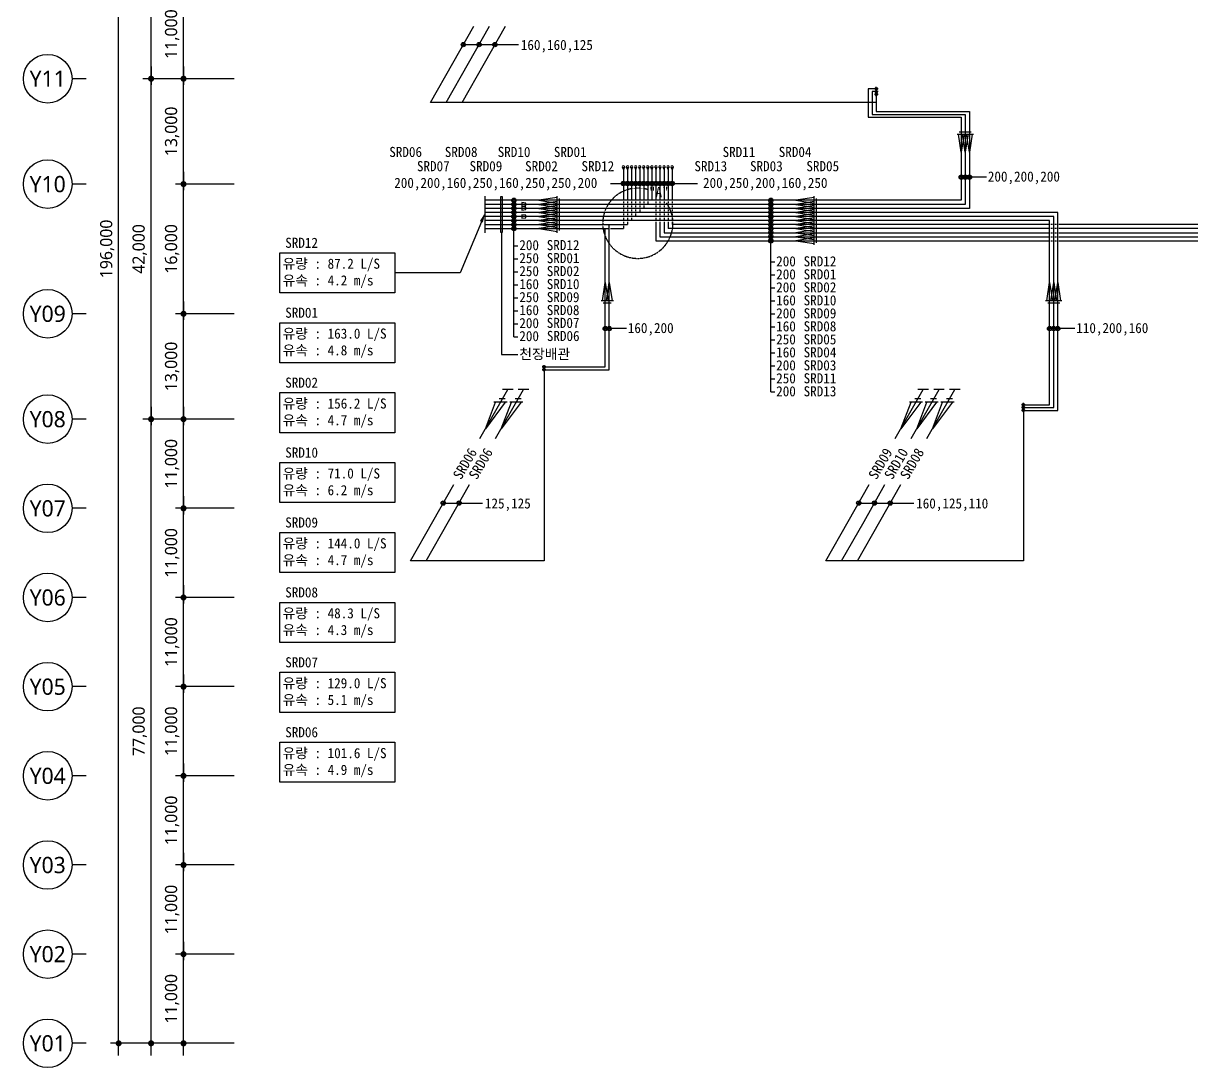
# Model space of a CAD drawing. Header units: millimetres. Extents: x 5104319 to 7084979, y 3076390 to 3633130.
# Drawn here: x 5157062 to 5301121, y 3392701 to 3521528 of the extents above; entities that cross this region are included whole.
import ezdxf
from ezdxf.enums import TextEntityAlignment as Align

# ---------------------------------------------------------------- set-up
doc = ezdxf.new("R2010")
doc.units = ezdxf.units.MM
doc.header["$PDMODE"] = 1
doc.linetypes.add('HID', pattern=[2.3, 1.5, -0.8])
doc.layers.get('Defpoints').update_dxf_attribs({"color": 140})
for name, color, linetype, lineweight in [('A-AXIS-BUBL', 7, 'Continuous', 25), ('A-DIMS', 7, 'Continuous', 25), ('A-XXXX-TXT2', 3, 'Continuous', 25)]:
    doc.layers.add(name, color=color, linetype=linetype, lineweight=lineweight)
for name, color, linetype in [('사이포닉0', 3, 'Continuous'), ('사이포닉1', 3, 'Continuous'), ('사이포닉2', 3, 'Continuous')]:
    doc.layers.add(name, color=color, linetype=linetype)
doc.styles.add('HY울릉도L', font='')
doc.styles.add('맑은고딕', font='malgun.ttf')
doc.styles.add('사이포닉', font='')
doc.styles.get('HY울릉도L').set_extended_font_data('Dotum')
doc.styles.get('사이포닉').set_extended_font_data('GulimChe')
doc.dimstyles.new('CDIM', dxfattribs={"dimtxt": 3, "dimasz": 1.5, "dimexe": 2, "dimexo": 1, "dimgap": 1, "dimtad": 1, "dimdec": 0, "dimrnd": 0.5, "dimzin": 0, "dimdsep": 32, "dimlunit": 6, "dimtxsty": 'HY울릉도L', "dimblk1": '_CIDOT', "dimblk2": '_CIDOT', "dimsah": 1, "dimcen": 5.5, "dimclrd": 2, "dimclre": 2, "dimclrt": 7, "dimadec": 0, "dimazin": 0, "dimtfac": 1, "dimtdec": 0, "dimtix": 1, "dimtmove": 2, "dimatfit": 1, "dimldrblk": '_CIDOT', "dimfxl": 1, "dimtolj": 1, "dimtzin": 0, "dimlwd": -1, "dimarcsym": 0})

# ---------------------------------------------------------------- blocks, each defined once
blk = doc.blocks.new('_CIDOT')
at = {"color": 0, "linetype": 'ByBlock'}
blk.add_line((2, 0), (-1, 0), dxfattribs=at)
at = {"color": 0, "linetype": 'ByBlock', "const_width": 0.5}
blk.add_lwpolyline([(-0.25, 0, 1), (0.25, 0, 1)], format="xyb", close=True, dxfattribs=at)
blk = doc.blocks.new('*D8')
at = {"layer": 'A-DIMS', "lineweight": -2, "transparency": 16777216}
for p, q in [((93193, 67121), (85943, 67121)), ((93193, 56121), (85943, 56121))]:
    blk.add_line(p, q, dxfattribs=at)
at = {"layer": 'A-DIMS', "transparency": 16777216}
blk.add_line((86943, 56871), (86943, 66371), dxfattribs=at)
at = {"layer": 'Defpoints', "color": 0, "transparency": 16777216}
for p in [(86943, 67121), (93693, 67121), (93693, 56121)]:
    blk.add_point(p, dxfattribs=at)
at = {"layer": 'A-DIMS', "transparency": 16777216, "xscale": 750, "yscale": 750, "zscale": 750}
for p, rotation in [((86943, 67121), 90), ((86943, 56121), 270)]:
    blk.add_blockref('_CIDOT', p, dxfattribs=dict(at, rotation=rotation))
at = {"layer": 'A-DIMS', "color": 3, "transparency": 16777216, "insert": (85538, 61621), "char_height": 1500, "attachment_point": 5, "rotation": 90, "style": '맑은고딕'}
blk.add_mtext('\\A1;11,000', dxfattribs=at)
blk = doc.blocks.new('*D9')
at = {"layer": 'A-DIMS', "lineweight": -2, "transparency": 16777216}
for p, q in [((93193, 78121), (85943, 78121)), ((93193, 67121), (85943, 67121))]:
    blk.add_line(p, q, dxfattribs=at)
at = {"layer": 'A-DIMS', "transparency": 16777216}
blk.add_line((86943, 67871), (86943, 77371), dxfattribs=at)
at = {"layer": 'Defpoints', "color": 0, "transparency": 16777216}
for p in [(86943, 78121), (93693, 78121), (93693, 67121)]:
    blk.add_point(p, dxfattribs=at)
at = {"layer": 'A-DIMS', "transparency": 16777216, "xscale": 750, "yscale": 750, "zscale": 750}
for p, rotation in [((86943, 78121), 90), ((86943, 67121), 270)]:
    blk.add_blockref('_CIDOT', p, dxfattribs=dict(at, rotation=rotation))
at = {"layer": 'A-DIMS', "color": 3, "transparency": 16777216, "insert": (85538, 72621), "char_height": 1500, "attachment_point": 5, "rotation": 90, "style": '맑은고딕'}
blk.add_mtext('\\A1;11,000', dxfattribs=at)
blk = doc.blocks.new('*D10')
at = {"layer": 'A-DIMS', "lineweight": -2, "transparency": 16777216}
for p, q in [((93193, 89121), (85943, 89121)), ((93193, 78121), (85943, 78121))]:
    blk.add_line(p, q, dxfattribs=at)
at = {"layer": 'A-DIMS', "transparency": 16777216}
blk.add_line((86943, 78871), (86943, 88371), dxfattribs=at)
at = {"layer": 'Defpoints', "color": 0, "transparency": 16777216}
for p in [(86943, 89121), (93693, 89121), (93693, 78121)]:
    blk.add_point(p, dxfattribs=at)
at = {"layer": 'A-DIMS', "transparency": 16777216, "xscale": 750, "yscale": 750, "zscale": 750}
for p, rotation in [((86943, 89121), 90), ((86943, 78121), 270)]:
    blk.add_blockref('_CIDOT', p, dxfattribs=dict(at, rotation=rotation))
at = {"layer": 'A-DIMS', "color": 3, "transparency": 16777216, "insert": (85538, 83621), "char_height": 1500, "attachment_point": 5, "rotation": 90, "style": '맑은고딕'}
blk.add_mtext('\\A1;11,000', dxfattribs=at)
blk = doc.blocks.new('*D11')
at = {"layer": 'A-DIMS', "lineweight": -2, "transparency": 16777216}
for p, q in [((93193, 100121), (85943, 100121)), ((93193, 89121), (85943, 89121))]:
    blk.add_line(p, q, dxfattribs=at)
at = {"layer": 'A-DIMS', "transparency": 16777216}
blk.add_line((86943, 89871), (86943, 99371), dxfattribs=at)
at = {"layer": 'Defpoints', "color": 0, "transparency": 16777216}
for p in [(86943, 100121), (93693, 100121), (93693, 89121)]:
    blk.add_point(p, dxfattribs=at)
at = {"layer": 'A-DIMS', "transparency": 16777216, "xscale": 750, "yscale": 750, "zscale": 750}
for p, rotation in [((86943, 100121), 90), ((86943, 89121), 270)]:
    blk.add_blockref('_CIDOT', p, dxfattribs=dict(at, rotation=rotation))
at = {"layer": 'A-DIMS', "color": 3, "transparency": 16777216, "insert": (85538, 94621), "char_height": 1500, "attachment_point": 5, "rotation": 90, "style": '맑은고딕'}
blk.add_mtext('\\A1;11,000', dxfattribs=at)
blk = doc.blocks.new('*D12')
at = {"layer": 'A-DIMS', "lineweight": -2, "transparency": 16777216}
for p, q in [((93193, 111121), (85943, 111121)), ((93193, 100121), (85943, 100121))]:
    blk.add_line(p, q, dxfattribs=at)
at = {"layer": 'A-DIMS', "transparency": 16777216}
blk.add_line((86943, 100871), (86943, 110371), dxfattribs=at)
at = {"layer": 'Defpoints', "color": 0, "transparency": 16777216}
for p in [(86943, 111121), (93693, 111121), (93693, 100121)]:
    blk.add_point(p, dxfattribs=at)
at = {"layer": 'A-DIMS', "transparency": 16777216, "xscale": 750, "yscale": 750, "zscale": 750}
for p, rotation in [((86943, 111121), 90), ((86943, 100121), 270)]:
    blk.add_blockref('_CIDOT', p, dxfattribs=dict(at, rotation=rotation))
at = {"layer": 'A-DIMS', "color": 3, "transparency": 16777216, "insert": (85538, 105621), "char_height": 1500, "attachment_point": 5, "rotation": 90, "style": '맑은고딕'}
blk.add_mtext('\\A1;11,000', dxfattribs=at)
blk = doc.blocks.new('*D13')
at = {"layer": 'A-DIMS', "lineweight": -2, "transparency": 16777216}
for p, q in [((93193, 122121), (85943, 122121)), ((93193, 111121), (85943, 111121))]:
    blk.add_line(p, q, dxfattribs=at)
at = {"layer": 'A-DIMS', "transparency": 16777216}
blk.add_line((86943, 111871), (86943, 121371), dxfattribs=at)
at = {"layer": 'Defpoints', "color": 0, "transparency": 16777216}
for p in [(86943, 122121), (93693, 122121), (93693, 111121)]:
    blk.add_point(p, dxfattribs=at)
at = {"layer": 'A-DIMS', "transparency": 16777216, "xscale": 750, "yscale": 750, "zscale": 750}
for p, rotation in [((86943, 122121), 90), ((86943, 111121), 270)]:
    blk.add_blockref('_CIDOT', p, dxfattribs=dict(at, rotation=rotation))
at = {"layer": 'A-DIMS', "color": 3, "transparency": 16777216, "insert": (85538, 116621), "char_height": 1500, "attachment_point": 5, "rotation": 90, "style": '맑은고딕'}
blk.add_mtext('\\A1;11,000', dxfattribs=at)
blk = doc.blocks.new('*D14')
at = {"layer": 'A-DIMS', "lineweight": -2, "transparency": 16777216}
for p, q in [((93193, 135121), (85943, 135121)), ((93193, 122121), (85943, 122121))]:
    blk.add_line(p, q, dxfattribs=at)
at = {"layer": 'A-DIMS', "transparency": 16777216}
blk.add_line((86943, 122871), (86943, 134371), dxfattribs=at)
at = {"layer": 'Defpoints', "color": 0, "transparency": 16777216}
for p in [(86943, 135121), (93693, 135121), (93693, 122121)]:
    blk.add_point(p, dxfattribs=at)
at = {"layer": 'A-DIMS', "transparency": 16777216, "xscale": 750, "yscale": 750, "zscale": 750}
for p, rotation in [((86943, 135121), 90), ((86943, 122121), 270)]:
    blk.add_blockref('_CIDOT', p, dxfattribs=dict(at, rotation=rotation))
at = {"layer": 'A-DIMS', "color": 3, "transparency": 16777216, "insert": (85538, 128621), "char_height": 1500, "attachment_point": 5, "rotation": 90, "style": '맑은고딕'}
blk.add_mtext('\\A1;13,000', dxfattribs=at)
blk = doc.blocks.new('*D15')
at = {"layer": 'A-DIMS', "lineweight": -2, "transparency": 16777216}
for p, q in [((93193, 151121), (85943, 151121)), ((93193, 135121), (85943, 135121))]:
    blk.add_line(p, q, dxfattribs=at)
at = {"layer": 'A-DIMS', "transparency": 16777216}
blk.add_line((86943, 135871), (86943, 150371), dxfattribs=at)
at = {"layer": 'Defpoints', "color": 0, "transparency": 16777216}
for p in [(86943, 151121), (93693, 151121), (93693, 135121)]:
    blk.add_point(p, dxfattribs=at)
at = {"layer": 'A-DIMS', "transparency": 16777216, "xscale": 750, "yscale": 750, "zscale": 750}
for p, rotation in [((86943, 151121), 90), ((86943, 135121), 270)]:
    blk.add_blockref('_CIDOT', p, dxfattribs=dict(at, rotation=rotation))
at = {"layer": 'A-DIMS', "color": 3, "transparency": 16777216, "insert": (85538, 143121), "char_height": 1500, "attachment_point": 5, "rotation": 90, "style": '맑은고딕'}
blk.add_mtext('\\A1;16,000', dxfattribs=at)
blk = doc.blocks.new('*D16')
at = {"layer": 'A-DIMS', "lineweight": -2, "transparency": 16777216}
for p, q in [((93193, 164121), (85943, 164121)), ((93193, 151121), (85943, 151121))]:
    blk.add_line(p, q, dxfattribs=at)
at = {"layer": 'A-DIMS', "transparency": 16777216}
blk.add_line((86943, 151871), (86943, 163371), dxfattribs=at)
at = {"layer": 'Defpoints', "color": 0, "transparency": 16777216}
for p in [(86943, 164121), (93693, 164121), (93693, 151121)]:
    blk.add_point(p, dxfattribs=at)
at = {"layer": 'A-DIMS', "transparency": 16777216, "xscale": 750, "yscale": 750, "zscale": 750}
for p, rotation in [((86943, 164121), 90), ((86943, 151121), 270)]:
    blk.add_blockref('_CIDOT', p, dxfattribs=dict(at, rotation=rotation))
at = {"layer": 'A-DIMS', "color": 3, "transparency": 16777216, "insert": (85538, 157621), "char_height": 1500, "attachment_point": 5, "rotation": 90, "style": '맑은고딕'}
blk.add_mtext('\\A1;13,000', dxfattribs=at)
blk = doc.blocks.new('*D17')
at = {"layer": 'A-DIMS', "lineweight": -2, "transparency": 16777216}
for p, q in [((93193, 175121), (85943, 175121)), ((93193, 164121), (85943, 164121))]:
    blk.add_line(p, q, dxfattribs=at)
at = {"layer": 'A-DIMS', "transparency": 16777216}
blk.add_line((86943, 164871), (86943, 174371), dxfattribs=at)
at = {"layer": 'Defpoints', "color": 0, "transparency": 16777216}
for p in [(86943, 175121), (93693, 175121), (93693, 164121)]:
    blk.add_point(p, dxfattribs=at)
at = {"layer": 'A-DIMS', "transparency": 16777216, "xscale": 750, "yscale": 750, "zscale": 750}
for p, rotation in [((86943, 175121), 90), ((86943, 164121), 270)]:
    blk.add_blockref('_CIDOT', p, dxfattribs=dict(at, rotation=rotation))
at = {"layer": 'A-DIMS', "color": 3, "transparency": 16777216, "insert": (85538, 169621), "char_height": 1500, "attachment_point": 5, "rotation": 90, "style": '맑은고딕'}
blk.add_mtext('\\A1;11,000', dxfattribs=at)
blk = doc.blocks.new('*D24')
at = {"layer": 'A-DIMS', "lineweight": -2, "transparency": 16777216}
for p, q in [((93193, 122121), (81943, 122121)), ((93193, 45121), (81943, 45121))]:
    blk.add_line(p, q, dxfattribs=at)
at = {"layer": 'A-DIMS', "transparency": 16777216}
blk.add_line((82943, 45871), (82943, 121371), dxfattribs=at)
at = {"layer": 'Defpoints', "color": 0, "transparency": 16777216}
for p in [(82943, 122121), (93693, 122121), (93693, 45121)]:
    blk.add_point(p, dxfattribs=at)
at = {"layer": 'A-DIMS', "transparency": 16777216, "xscale": 750, "yscale": 750, "zscale": 750}
for p, rotation in [((82943, 122121), 90), ((82943, 45121), 270)]:
    blk.add_blockref('_CIDOT', p, dxfattribs=dict(at, rotation=rotation))
at = {"layer": 'A-DIMS', "color": 3, "transparency": 16777216, "insert": (81542, 83621), "char_height": 1500, "attachment_point": 5, "rotation": 90, "style": '맑은고딕'}
blk.add_mtext('\\A1;77,000', dxfattribs=at)
blk = doc.blocks.new('*D25')
at = {"layer": 'A-DIMS', "lineweight": -2, "transparency": 16777216}
for p, q in [((93193, 241121), (77943, 241121)), ((93193, 45121), (77943, 45121))]:
    blk.add_line(p, q, dxfattribs=at)
at = {"layer": 'A-DIMS', "transparency": 16777216}
blk.add_line((78943, 45871), (78943, 240371), dxfattribs=at)
at = {"layer": 'Defpoints', "color": 0, "transparency": 16777216}
for p in [(78943, 241121), (93693, 241121), (93693, 45121)]:
    blk.add_point(p, dxfattribs=at)
at = {"layer": 'A-DIMS', "transparency": 16777216, "xscale": 750, "yscale": 750, "zscale": 750}
for p, rotation in [((78943, 241121), 90), ((78943, 45121), 270)]:
    blk.add_blockref('_CIDOT', p, dxfattribs=dict(at, rotation=rotation))
at = {"layer": 'A-DIMS', "color": 3, "transparency": 16777216, "insert": (77538, 143121), "char_height": 1500, "attachment_point": 5, "rotation": 90, "style": '맑은고딕'}
blk.add_mtext('\\A1;196,000', dxfattribs=at)
blk = doc.blocks.new('*D26')
at = {"layer": 'A-DIMS', "lineweight": -2, "transparency": 16777216}
for p, q in [((93193, 56121), (85943, 56121)), ((93193, 45121), (85943, 45121))]:
    blk.add_line(p, q, dxfattribs=at)
at = {"layer": 'A-DIMS', "transparency": 16777216}
blk.add_line((86943, 45871), (86943, 55371), dxfattribs=at)
at = {"layer": 'Defpoints', "color": 0, "transparency": 16777216}
for p in [(86943, 56121), (93693, 56121), (93693, 45121)]:
    blk.add_point(p, dxfattribs=at)
at = {"layer": 'A-DIMS', "transparency": 16777216, "xscale": 750, "yscale": 750, "zscale": 750}
for p, rotation in [((86943, 56121), 90), ((86943, 45121), 270)]:
    blk.add_blockref('_CIDOT', p, dxfattribs=dict(at, rotation=rotation))
at = {"layer": 'A-DIMS', "color": 3, "transparency": 16777216, "insert": (85538, 50621), "char_height": 1500, "attachment_point": 5, "rotation": 90, "style": '맑은고딕'}
blk.add_mtext('\\A1;11,000', dxfattribs=at)
blk = doc.blocks.new('*D27')
at = {"layer": 'A-DIMS', "lineweight": -2, "transparency": 16777216}
for p, q in [((93193, 164121), (81943, 164121)), ((93193, 122121), (81943, 122121))]:
    blk.add_line(p, q, dxfattribs=at)
at = {"layer": 'A-DIMS', "transparency": 16777216}
blk.add_line((82943, 122871), (82943, 163371), dxfattribs=at)
at = {"layer": 'Defpoints', "color": 0, "transparency": 16777216}
for p in [(82943, 164121), (93693, 164121), (93693, 122121)]:
    blk.add_point(p, dxfattribs=at)
at = {"layer": 'A-DIMS', "transparency": 16777216, "xscale": 750, "yscale": 750, "zscale": 750}
for p, rotation in [((82943, 164121), 90), ((82943, 122121), 270)]:
    blk.add_blockref('_CIDOT', p, dxfattribs=dict(at, rotation=rotation))
at = {"layer": 'A-DIMS', "color": 3, "transparency": 16777216, "insert": (81542, 143121), "char_height": 1500, "attachment_point": 5, "rotation": 90, "style": '맑은고딕'}
blk.add_mtext('\\A1;42,000', dxfattribs=at)
blk = doc.blocks.new('*D28')
at = {"layer": 'A-DIMS', "lineweight": -2, "transparency": 16777216}
for p, q in [((93193, 241121), (81943, 241121)), ((93193, 164121), (81943, 164121))]:
    blk.add_line(p, q, dxfattribs=at)
at = {"layer": 'A-DIMS', "transparency": 16777216}
blk.add_line((82943, 164871), (82943, 240371), dxfattribs=at)
at = {"layer": 'Defpoints', "color": 0, "transparency": 16777216}
for p in [(82943, 241121), (93693, 241121), (93693, 164121)]:
    blk.add_point(p, dxfattribs=at)
at = {"layer": 'A-DIMS', "transparency": 16777216, "xscale": 750, "yscale": 750, "zscale": 750}
for p, rotation in [((82943, 241121), 90), ((82943, 164121), 270)]:
    blk.add_blockref('_CIDOT', p, dxfattribs=dict(at, rotation=rotation))
at = {"layer": 'A-DIMS', "color": 3, "transparency": 16777216, "insert": (81542, 202621), "char_height": 1500, "attachment_point": 5, "rotation": 90, "style": '맑은고딕'}
blk.add_mtext('\\A1;77,000', dxfattribs=at)
blk = doc.blocks.new('RISER2')
at = {"color": 1}
for p, q in [((491, 654), (0, 0)), ((0, 0), (251, 654))]:
    blk.add_line(p, q, dxfattribs=at)
at = {"color": 2}
for p, q in [((534, 654), (209, 654)), ((491, 735), (343, 735))]:
    blk.add_line(p, q, dxfattribs=at)
blk = doc.blocks.new('VALD01')
at = {"color": 2}
for p, q in [((-1.96, 0.7), (2.54, 0)), ((2.54, 0), (-1.96, -0.7))]:
    blk.add_line(p, q, dxfattribs=at)
for points in [[(-2.54, -0.48), (-2.54, 0.48)], [(-1.96, -1), (-1.96, 1)]]:
    blk.add_lwpolyline(points, dxfattribs=at)
blk = doc.blocks.new('DIM(210222)')
for p, q in [((74943, 164120.6), (73193, 164120.6)), ((74943, 151120.6), (73193, 151120.6)), ((74943, 135120.6), (73193, 135120.6)), ((74943, 122120.6), (73193, 122120.6)), ((74943, 111120.6), (73193, 111120.6)), ((74943, 100120.6), (73193, 100120.6)), ((74943, 89120.6), (73193, 89120.6)), ((74943, 78120.6), (73193, 78120.6)), ((74943, 67120.6), (73193, 67120.6)), ((74943, 56120.6), (73193, 56120.6)), ((74943, 45120.6), (73193, 45120.6))]:
    blk.add_line(p, q)
at = {"layer": 'A-AXIS-BUBL', "ltscale": 0.2}
for centre in [(70193, 164120.6), (70193, 151120.6), (70193, 135120.6), (70193, 122120.6), (70193, 111120.6), (70193, 100120.6), (70193, 89120.6), (70193, 78120.6), (70193, 67120.6), (70193, 56120.6), (70193, 45120.6)]:
    blk.add_circle(centre, 3000, dxfattribs=at)
at = {"layer": 'A-XXXX-TXT2', "ltscale": 0.2, "style": '맑은고딕'}
for s, p in [('Y11', (70193, 164120.6)), ('Y10', (70193, 151120.6)), ('Y09', (70193, 135120.6)), ('Y08', (70193, 122120.6)), ('Y07', (70193, 111120.6)), ('Y06', (70193, 100120.6)), ('Y05', (70193, 89120.6)), ('Y04', (70193, 78120.6)), ('Y03', (70193, 67120.6)), ('Y02', (70193, 56120.6)), ('Y01', (70193, 45120.6))]:
    blk.add_text(s, height=2000, dxfattribs=at).set_placement(p, align=Align.MIDDLE)
at = {"layer": 'A-DIMS'}
for p1, p2, distance, picture, middle in [((93693, 45120.6), (93693, 241120.6), 14750, '*D25', (77538.1, 143120.6)), ((93693, 164120.6), (93693, 241120.6), 10750, '*D28', (81542.2, 202620.6)), ((93693, 164120.6), (93693, 175120.6), 6750, '*D17', (85538.1, 169620.6)), ((93693, 122120.6), (93693, 164120.6), 10750, '*D27', (81542.2, 143120.6)), ((93693, 151120.6), (93693, 164120.6), 6750, '*D16', (85538.1, 157620.6)), ((93693, 135120.6), (93693, 151120.6), 6750, '*D15', (85538.1, 143120.6)), ((93693, 122120.6), (93693, 135120.6), 6750, '*D14', (85538.1, 128620.6)), ((93693, 45120.6), (93693, 122120.6), 10750, '*D24', (81542.2, 83620.6)), ((93693, 111120.6), (93693, 122120.6), 6750, '*D13', (85538.1, 116620.6)), ((93693, 100120.6), (93693, 111120.6), 6750, '*D12', (85538.1, 105620.6)), ((93693, 89120.6), (93693, 100120.6), 6750, '*D11', (85538.1, 94620.6)), ((93693, 78120.6), (93693, 89120.6), 6750, '*D10', (85538.1, 83620.6)), ((93693, 67120.6), (93693, 78120.6), 6750, '*D9', (85538.1, 72620.6)), ((93693, 56120.6), (93693, 67120.6), 6750, '*D8', (85538.1, 61620.6)), ((93693, 45120.6), (93693, 56120.6), 6750, '*D26', (85538.1, 50620.6))]:
    dim = blk.add_aligned_dim(p1=p1, p2=p2, distance=distance, dimstyle='CDIM', override={"dimscale": 500, "dimtxsty": '맑은고딕', "dimclrd": 256, "dimclre": 256, "dimclrt": 3}, dxfattribs=at)
    dim.commit()
    dim.dimension.update_dxf_attribs({"geometry": picture, "text_midpoint": middle})

msp = doc.modelspace()

# ---------------------------------------------------------------- linework, layer by layer
at = {"layer": '사이포닉0', "color": 1}
for p, q in [((5262233.1, 3513241.9), (5262233.1, 3513691.9)), ((5262458.1, 3513466.9), (5262008.1, 3513466.9)), ((5262458.1, 3513116.9), (5262008.1, 3513116.9)), ((5262458.1, 3512766.9), (5262008.1, 3512766.9)), ((5262233.1, 3512891.9), (5262233.1, 3513341.9)), ((5262233.1, 3512541.9), (5262233.1, 3512991.9)), ((5275819.5, 3502553.4), (5272711.8, 3502553.4)), ((5229454.1, 3501771.2), (5234561.8, 3501771.2)), ((5235061.8, 3501771.2), (5240169.5, 3501771.2)), ((5217558.6, 3482869.6), (5217558.6, 3499200.8)), ((5249233.6, 3476059.5), (5249233.6, 3499700.8)), ((5216024, 3495766.6), (5216024, 3480657.4)), ((5217558.6, 3494093.1), (5218043.1, 3494093.1)), ((5217558.6, 3492489.8), (5218043.1, 3492489.8)), ((5249233.6, 3492093.1), (5249718.1, 3492093.1)), ((5217558.6, 3490886.4), (5218043.1, 3490886.4)), ((5217558.6, 3489283), (5218043.1, 3489283)), ((5249233.6, 3490489.8), (5249718.1, 3490489.8)), ((5217558.6, 3487679.7), (5218043.1, 3487679.7)), ((5249233.6, 3488886.4), (5249718.1, 3488886.4)), ((5249233.6, 3487283), (5249718.1, 3487283)), ((5217558.6, 3486076.3), (5218043.1, 3486076.3)), ((5249233.6, 3485679.7), (5249718.1, 3485679.7)), ((5217558.6, 3484473), (5218043.1, 3484473)), ((5231419.5, 3483865.8), (5228811.8, 3483865.8)), ((5249233.6, 3484076.3), (5249718.1, 3484076.3)), ((5286719.5, 3483865.8), (5283611.8, 3483865.8)), ((5217558.6, 3482869.6), (5218043.1, 3482869.6)), ((5249233.6, 3482473), (5249718.1, 3482473)), ((5216024, 3480657.4), (5218043.1, 3480657.4)), ((5249233.6, 3480869.6), (5249718.1, 3480869.6)), ((5221486.8, 3479155.7), (5221036.8, 3479155.7)), ((5221261.8, 3478930.7), (5221261.8, 3479380.7)), ((5221261.8, 3478580.7), (5221261.8, 3479030.7)), ((5249233.6, 3479266.2), (5249718.1, 3479266.2)), ((5221486.8, 3478805.7), (5221036.8, 3478805.7)), ((5249233.6, 3477662.9), (5249718.1, 3477662.9)), ((5249233.6, 3476059.5), (5249718.1, 3476059.5)), ((5280370, 3474262.2), (5280370, 3474712.2)), ((5280595, 3474487.2), (5280145, 3474487.2)), ((5280595, 3474137.2), (5280145, 3474137.2)), ((5280595, 3473787.2), (5280145, 3473787.2)), ((5280370, 3473912.2), (5280370, 3474362.2)), ((5280370, 3473562.2), (5280370, 3474012.2))]:
    msp.add_line(p, q, dxfattribs=at)
at = {"layer": '사이포닉0'}
for p, q in [((5261233.1, 3513466.9), (5261233.1, 3509950.8)), ((5262233.1, 3513466.9), (5261233.1, 3513466.9)), ((5261733.1, 3513116.9), (5261733.1, 3510300.8)), ((5262233.1, 3513116.9), (5261733.1, 3513116.9)), ((5262233.1, 3512766.9), (5262233.1, 3510650.8)), ((5261233.1, 3509950.8), (5272711.8, 3509950.8)), ((5261733.1, 3510300.8), (5273211.8, 3510300.8)), ((5262233.1, 3510650.8), (5273711.8, 3510650.8)), ((5272711.8, 3509950.8), (5272711.8, 3499700.8)), ((5273211.8, 3510300.8), (5273211.8, 3499200.8)), ((5273711.8, 3510650.8), (5273711.8, 3498700.8)), ((5231061.8, 3503800.8), (5231061.8, 3499850.8)), ((5231561.8, 3503800.8), (5231561.8, 3499850.8)), ((5232061.8, 3503800.8), (5232061.8, 3499850.8)), ((5232561.8, 3503800.8), (5232561.8, 3499850.8)), ((5233061.8, 3503800.8), (5233061.8, 3499850.8)), ((5233561.8, 3503800.8), (5233561.8, 3499850.8)), ((5234061.8, 3503800.8), (5234061.8, 3499700.8)), ((5234561.8, 3503800.8), (5234561.8, 3499700.8)), ((5235061.8, 3503800.8), (5235061.8, 3499850.8)), ((5235561.8, 3503800.8), (5235561.8, 3499850.8)), ((5236061.8, 3503800.8), (5236061.8, 3499850.8)), ((5236561.8, 3503800.8), (5236561.8, 3499850.8)), ((5237061.8, 3503800.8), (5237061.8, 3499850.8)), ((5272711.8, 3499700.8), (5214017.8, 3499700.8)), ((5273211.8, 3499200.8), (5214017.8, 3499200.8)), ((5231061.8, 3499550.8), (5231061.8, 3499350.8)), ((5231561.8, 3499550.8), (5231561.8, 3499350.8)), ((5232061.8, 3499550.8), (5232061.8, 3499350.8)), ((5232561.8, 3499550.8), (5232561.8, 3499350.8)), ((5233061.8, 3499550.8), (5233061.8, 3499350.8)), ((5233561.8, 3499550.8), (5233561.8, 3499350.8)), ((5234061.8, 3499550.8), (5234061.8, 3499200.8)), ((5235061.8, 3499550.8), (5235061.8, 3499350.8)), ((5235561.8, 3499550.8), (5235561.8, 3499350.8)), ((5236061.8, 3499550.8), (5236061.8, 3499350.8)), ((5236561.8, 3499550.8), (5236561.8, 3499350.8)), ((5237061.8, 3499550.8), (5237061.8, 3499350.8)), ((5273711.8, 3498700.8), (5214017.8, 3498700.8)), ((5284611.8, 3498200.8), (5214017.8, 3498200.8)), ((5231061.8, 3499050.8), (5231061.8, 3498850.8)), ((5231061.8, 3498550.8), (5231061.8, 3498350.8)), ((5231061.8, 3498050.8), (5231061.8, 3497850.8)), ((5231561.8, 3499050.8), (5231561.8, 3498850.8)), ((5231561.8, 3498550.8), (5231561.8, 3498350.8)), ((5231561.8, 3498050.8), (5231561.8, 3497850.8)), ((5232061.8, 3499050.8), (5232061.8, 3498850.8)), ((5232061.8, 3498550.8), (5232061.8, 3498350.8)), ((5232061.8, 3498050.8), (5232061.8, 3497850.8)), ((5232561.8, 3499050.8), (5232561.8, 3498850.8)), ((5232561.8, 3498550.8), (5232561.8, 3498350.8)), ((5232561.8, 3498050.8), (5232561.8, 3497700.8)), ((5233061.8, 3499050.8), (5233061.8, 3498850.8)), ((5233061.8, 3498550.8), (5233061.8, 3498200.8)), ((5233561.8, 3499050.8), (5233561.8, 3498700.8)), ((5235061.8, 3499050.8), (5235061.8, 3498850.8)), ((5235061.8, 3498550.8), (5235061.8, 3498350.8)), ((5235061.8, 3498050.8), (5235061.8, 3497850.8)), ((5235561.8, 3499050.8), (5235561.8, 3498850.8)), ((5235561.8, 3498550.8), (5235561.8, 3498350.8)), ((5235561.8, 3498050.8), (5235561.8, 3497850.8)), ((5236061.8, 3499050.8), (5236061.8, 3498850.8)), ((5236061.8, 3498550.8), (5236061.8, 3498350.8)), ((5236061.8, 3498050.8), (5236061.8, 3497850.8)), ((5236561.8, 3499050.8), (5236561.8, 3498850.8)), ((5236561.8, 3498550.8), (5236561.8, 3498350.8)), ((5236561.8, 3498050.8), (5236561.8, 3497850.8)), ((5237061.8, 3499050.8), (5237061.8, 3498850.8)), ((5237061.8, 3498550.8), (5237061.8, 3498350.8)), ((5237061.8, 3498050.8), (5237061.8, 3497850.8)), ((5284611.8, 3473787.2), (5284611.8, 3498200.8)), ((5284111.8, 3497700.8), (5214017.8, 3497700.8)), ((5283611.8, 3497200.8), (5214017.8, 3497200.8)), ((5214017.8, 3496700.8), (5231561.8, 3496700.8)), ((5231061.8, 3497550.8), (5231061.8, 3497350.8)), ((5231061.8, 3497050.8), (5231061.8, 3496850.8)), ((5231061.8, 3496550.8), (5231061.8, 3496200.8)), ((5231561.8, 3497550.8), (5231561.8, 3497350.8)), ((5231561.8, 3497050.8), (5231561.8, 3496700.8)), ((5232061.8, 3497550.8), (5232061.8, 3497200.8)), ((5235061.8, 3497550.8), (5235061.8, 3497350.8)), ((5235061.8, 3497050.8), (5235061.8, 3494700.8)), ((5235561.8, 3497550.8), (5235561.8, 3497350.8)), ((5235561.8, 3497050.8), (5235561.8, 3495200.8)), ((5236061.8, 3497550.8), (5236061.8, 3497350.8)), ((5236061.8, 3497050.8), (5236061.8, 3495700.8)), ((5236561.8, 3497550.8), (5236561.8, 3497350.8)), ((5236561.8, 3497050.8), (5236561.8, 3496200.8)), ((5237061.8, 3497550.8), (5237061.8, 3497350.8)), ((5237061.8, 3497050.8), (5237061.8, 3496700.8)), ((5283461.8, 3496700.8), (5237061.8, 3496700.8)), ((5283611.8, 3474487.2), (5283611.8, 3497200.8)), ((5283961.8, 3496700.8), (5283761.8, 3496700.8)), ((5284111.8, 3474137.2), (5284111.8, 3497700.8)), ((5284461.8, 3496700.8), (5284261.8, 3496700.8)), ((5395111.8, 3496700.8), (5284761.8, 3496700.8)), ((5214017.8, 3496200.8), (5229161.8, 3496200.8)), ((5229461.8, 3496200.8), (5231061.8, 3496200.8)), ((5235561.8, 3495200.8), (5283461.8, 3495200.8)), ((5236061.8, 3495700.8), (5283461.8, 3495700.8)), ((5283461.8, 3496200.8), (5236561.8, 3496200.8)), ((5283961.8, 3496200.8), (5283761.8, 3496200.8)), ((5283761.8, 3495700.8), (5283961.8, 3495700.8)), ((5283761.8, 3495200.8), (5283961.8, 3495200.8)), ((5284461.8, 3496200.8), (5284261.8, 3496200.8)), ((5284261.8, 3495700.8), (5284461.8, 3495700.8)), ((5284261.8, 3495200.8), (5284461.8, 3495200.8)), ((5395111.8, 3496200.8), (5284761.8, 3496200.8)), ((5284761.8, 3495700.8), (5395111.8, 3495700.8)), ((5284761.8, 3495200.8), (5395111.8, 3495200.8)), ((5235061.8, 3494700.8), (5283461.8, 3494700.8)), ((5283761.8, 3494700.8), (5283961.8, 3494700.8)), ((5284261.8, 3494700.8), (5284461.8, 3494700.8)), ((5284761.8, 3494700.8), (5395111.8, 3494700.8)), ((5280370, 3474487.2), (5283611.8, 3474487.2)), ((5280370, 3474137.2), (5284111.8, 3474137.2)), ((5280370, 3473787.2), (5284611.8, 3473787.2))]:
    msp.add_line(p, q, dxfattribs=at)
at = {"layer": '사이포닉0', "color": 2}
for p, q in [((5230949.3, 3503612.8), (5231174.3, 3503612.8)), ((5231449.3, 3503612.8), (5231674.3, 3503612.8)), ((5231949.3, 3503612.8), (5232174.3, 3503612.8)), ((5232449.3, 3503612.8), (5232674.3, 3503612.8)), ((5232949.3, 3503612.8), (5233174.3, 3503612.8)), ((5233449.3, 3503612.8), (5233674.3, 3503612.8)), ((5233949.3, 3503612.8), (5234174.3, 3503612.8)), ((5234449.3, 3503612.8), (5234674.3, 3503612.8)), ((5234949.3, 3503612.8), (5235174.3, 3503612.8)), ((5235449.3, 3503612.8), (5235674.3, 3503612.8)), ((5235949.3, 3503612.8), (5236174.3, 3503612.8)), ((5236449.3, 3503612.8), (5236674.3, 3503612.8)), ((5236949.3, 3503612.8), (5237174.3, 3503612.8))]:
    msp.add_line(p, q, dxfattribs=at)
at = {"layer": '사이포닉0', "color": 1, "elevation": 0}
msp.add_lwpolyline([(5216154.9, 3495766.6), (5216154.9, 3500135), (5215893.2, 3500135), (5215893.2, 3495766.6)], close=True, dxfattribs=at)
at = {"layer": '사이포닉0', "color": 2}
for points in [[(5219017.8, 3499350.8), (5218517.8, 3499425.8), (5218517.8, 3498975.8), (5219017.8, 3499050.8)], [(5219017.8, 3498850.8), (5218517.8, 3498925.8), (5218517.8, 3498475.8), (5219017.8, 3498550.8)], [(5219017.8, 3497850.8), (5218517.8, 3497925.8), (5218517.8, 3497475.8), (5219017.8, 3497550.8)]]:
    msp.add_lwpolyline(points, close=True, dxfattribs=at)
at = {"layer": '사이포닉0'}
for points in [[(5221261.8, 3478805.7), (5229311.8, 3478805.7), (5229311.8, 3496700.8)], [(5221261.8, 3479155.7), (5228811.8, 3479155.7), (5228811.8, 3496200.8)]]:
    msp.add_lwpolyline(points, dxfattribs=at)
for centre in [(5262233.1, 3513466.9), (5262233.1, 3513116.9), (5262233.1, 3512766.9), (5221261.8, 3479155.7), (5221261.8, 3478805.7), (5280370, 3474487.2), (5280370, 3474137.2), (5280370, 3473787.2)]:
    msp.add_circle(centre, 150, dxfattribs=at)
at = {"layer": '사이포닉0', "color": 1}
for centre, radius in [((5272711.8, 3502553.4), 265.8), ((5272711.8, 3502553.4), 181.3), ((5273211.8, 3502553.4), 265.8), ((5273211.8, 3502553.4), 181.3), ((5273711.8, 3502553.4), 265.8), ((5273711.8, 3502553.4), 181.3), ((5231061.8, 3501771.2), 265.8), ((5231061.8, 3501771.2), 181.3), ((5231561.8, 3501771.2), 265.8), ((5231561.8, 3501771.2), 181.3), ((5232061.8, 3501771.2), 265.8), ((5232061.8, 3501771.2), 181.3), ((5232561.8, 3501771.2), 265.8), ((5232561.8, 3501771.2), 181.3), ((5233061.8, 3501771.2), 265.8), ((5233061.8, 3501771.2), 181.3), ((5233561.8, 3501771.2), 265.8), ((5233561.8, 3501771.2), 181.3), ((5234061.8, 3501771.2), 265.8), ((5234061.8, 3501771.2), 181.3), ((5234561.8, 3501771.2), 265.8), ((5234561.8, 3501771.2), 181.3), ((5235061.8, 3501771.2), 265.8), ((5235061.8, 3501771.2), 181.3), ((5235561.8, 3501771.2), 265.8), ((5235561.8, 3501771.2), 181.3), ((5236061.8, 3501771.2), 265.8), ((5236061.8, 3501771.2), 181.3), ((5236561.8, 3501771.2), 265.8), ((5236561.8, 3501771.2), 181.3), ((5237061.8, 3501771.2), 265.8), ((5237061.8, 3501771.2), 181.3), ((5217558.6, 3499700.8), 265.8), ((5217558.6, 3499200.8), 265.8), ((5217558.6, 3499700.8), 181.3), ((5217558.6, 3499200.8), 181.3), ((5249233.6, 3499700.8), 265.8), ((5249233.6, 3499200.8), 265.8), ((5249233.6, 3499700.8), 181.3), ((5249233.6, 3499200.8), 181.3), ((5217558.6, 3498700.8), 265.8), ((5217558.6, 3498200.8), 265.8), ((5217558.6, 3497700.8), 265.8), ((5217558.6, 3498700.8), 181.3), ((5217558.6, 3498200.8), 181.3), ((5217558.6, 3497700.8), 181.3), ((5249233.6, 3498700.8), 265.8), ((5249233.6, 3498200.8), 265.8), ((5249233.6, 3497700.8), 265.8), ((5249233.6, 3498700.8), 181.3), ((5249233.6, 3498200.8), 181.3), ((5249233.6, 3497700.8), 181.3), ((5217558.6, 3497200.8), 265.8), ((5217558.6, 3496700.8), 265.8), ((5217558.6, 3496200.8), 265.8), ((5217558.6, 3497200.8), 181.3), ((5217558.6, 3496700.8), 181.3), ((5217558.6, 3496200.8), 181.3), ((5249233.6, 3497200.8), 265.8), ((5249233.6, 3496700.8), 265.8), ((5249233.6, 3496200.8), 265.8), ((5249233.6, 3497200.8), 181.3), ((5249233.6, 3496700.8), 181.3), ((5249233.6, 3496200.8), 181.3), ((5249233.6, 3495700.8), 265.8), ((5249233.6, 3495200.8), 265.8), ((5249233.6, 3494700.8), 265.8), ((5249233.6, 3495700.8), 181.3), ((5249233.6, 3495200.8), 181.3), ((5249233.6, 3494700.8), 181.3), ((5228811.8, 3483865.8), 265.8), ((5228811.8, 3483865.8), 181.3), ((5229311.8, 3483865.8), 265.8), ((5229311.8, 3483865.8), 181.3), ((5283611.8, 3483865.8), 265.8), ((5283611.8, 3483865.8), 181.3), ((5284111.8, 3483865.8), 265.8), ((5284111.8, 3483865.8), 181.3), ((5284611.8, 3483865.8), 265.8), ((5284611.8, 3483865.8), 181.3)]:
    msp.add_circle(centre, radius, dxfattribs=at)
at = {"layer": '사이포닉0', "color": 2}
for centre in [(5231061.8, 3503800.8), (5231561.8, 3503800.8), (5232061.8, 3503800.8), (5232561.8, 3503800.8), (5233061.8, 3503800.8), (5233561.8, 3503800.8), (5234061.8, 3503800.8), (5234561.8, 3503800.8), (5235061.8, 3503800.8), (5235561.8, 3503800.8), (5236061.8, 3503800.8), (5236561.8, 3503800.8), (5237061.8, 3503800.8)]:
    msp.add_arc(centre, 150, 323.420562, 216.579438, dxfattribs=at)
at = {"layer": '사이포닉1', "color": 2}
for p, q in [((5210020, 3516637.1), (5212607, 3521195.2)), ((5211969.1, 3516637.1), (5214556.2, 3521195.2)), ((5213918.3, 3516637.1), (5216505.4, 3521195.2)), ((5213345.2, 3470299.7), (5216789.6, 3476368.5)), ((5215294.3, 3470299.7), (5218738.8, 3476368.5)), ((5264575.6, 3470299.7), (5268020.1, 3476368.5)), ((5266524.7, 3470299.7), (5269969.2, 3476368.5)), ((5268473.9, 3470299.7), (5271918.4, 3476368.5)), ((5207541.1, 3460073.5), (5210128.2, 3464631.7)), ((5209490.3, 3460073.5), (5212077.3, 3464631.7)), ((5258771.6, 3460073.5), (5261358.6, 3464631.7)), ((5260720.7, 3460073.5), (5263307.8, 3464631.7)), ((5262669.9, 3460073.5), (5265256.9, 3464631.7))]:
    msp.add_line(p, q, dxfattribs=at)
at = {"layer": '사이포닉1', "color": 1}
for p, q in [((5211313.5, 3518916.1), (5218102.6, 3518916.1)), ((5207262.7, 3511779), (5210020, 3516637.1)), ((5209211.8, 3511779), (5211969.1, 3516637.1)), ((5211161, 3511779), (5213918.3, 3516637.1)), ((5217439, 3476368.5), (5216140.3, 3476368.5)), ((5217439, 3476368.5), (5216140.3, 3476368.5)), ((5217439, 3476368.5), (5216140.3, 3476368.5)), ((5219388.1, 3476368.5), (5218089.5, 3476368.5)), ((5219388.1, 3476368.5), (5218089.5, 3476368.5)), ((5219388.1, 3476368.5), (5218089.5, 3476368.5)), ((5268669.4, 3476368.5), (5267370.8, 3476368.5)), ((5268669.4, 3476368.5), (5267370.8, 3476368.5)), ((5268669.4, 3476368.5), (5267370.8, 3476368.5)), ((5270618.6, 3476368.5), (5269319.9, 3476368.5)), ((5270618.6, 3476368.5), (5269319.9, 3476368.5)), ((5270618.6, 3476368.5), (5269319.9, 3476368.5)), ((5272567.7, 3476368.5), (5271269.1, 3476368.5)), ((5272567.7, 3476368.5), (5271269.1, 3476368.5)), ((5272567.7, 3476368.5), (5271269.1, 3476368.5)), ((5208834.7, 3462352.6), (5213674.6, 3462352.6)), ((5260065.1, 3462352.6), (5266854.1, 3462352.6)), ((5204783.8, 3455215.4), (5207541.1, 3460073.5)), ((5206733, 3455215.4), (5209490.3, 3460073.5)), ((5256014.3, 3455215.4), (5258771.6, 3460073.5)), ((5257963.4, 3455215.4), (5260720.7, 3460073.5)), ((5259912.6, 3455215.4), (5262669.9, 3460073.5))]:
    msp.add_line(p, q, dxfattribs=at)
for points in [[(5262233.1, 3513466.9), (5262233.1, 3511779), (5207262.7, 3511779)], [(5221261.8, 3478805.7), (5221261.8, 3455215.4), (5204783.8, 3455215.4)], [(5280370, 3474487.2), (5280370, 3455215.4), (5256014.3, 3455215.4)]]:
    msp.add_lwpolyline(points, dxfattribs=at)
for centre, radius in [((5211313.5, 3518916.1), 265.8), ((5211313.5, 3518916.1), 181.3), ((5213262.7, 3518916.1), 265.8), ((5213262.7, 3518916.1), 181.3), ((5215211.8, 3518916.1), 265.8), ((5215211.8, 3518916.1), 181.3), ((5208834.7, 3462352.6), 265.8), ((5208834.7, 3462352.6), 181.3), ((5210783.8, 3462352.6), 265.8), ((5210783.8, 3462352.6), 181.3), ((5260065.1, 3462352.6), 265.8), ((5260065.1, 3462352.6), 181.3), ((5262014.3, 3462352.6), 265.8), ((5262014.3, 3462352.6), 181.3), ((5263963.4, 3462352.6), 265.8), ((5263963.4, 3462352.6), 181.3)]:
    msp.add_circle(centre, radius, dxfattribs=at)
at = {"layer": '사이포닉2', "color": 1, "ltscale": 10}
msp.add_line((5214017.8, 3495700.8), (5214017.8, 3500200.8), dxfattribs=at)
at = {"layer": '사이포닉2', "color": 1, "linetype": 'Continuous', "elevation": 0}
msp.add_lwpolyline([(5213535.9, 3497047.5), (5210903.5, 3490748.6), (5202873.1, 3490748.6)], dxfattribs=at)
for points in [[(5188678.2, 3493221.4), (5202873.1, 3493221.4), (5202873.1, 3488275.8), (5188678.2, 3488275.8)], [(5188678.2, 3484596), (5202873.1, 3484596), (5202873.1, 3479650.4), (5188678.2, 3479650.4)], [(5188678.2, 3475970.7), (5202873.1, 3475970.7), (5202873.1, 3471025.1), (5188678.2, 3471025.1)], [(5188678.2, 3467345.3), (5202873.1, 3467345.3), (5202873.1, 3462399.7), (5188678.2, 3462399.7)], [(5188678.2, 3458719.9), (5202873.1, 3458719.9), (5202873.1, 3453774.3), (5188678.2, 3453774.3)], [(5188678.2, 3450094.6), (5202873.1, 3450094.6), (5202873.1, 3445149), (5188678.2, 3445149)], [(5188678.2, 3441469.2), (5202873.1, 3441469.2), (5202873.1, 3436523.6), (5188678.2, 3436523.6)], [(5188678.2, 3432843.8), (5202873.1, 3432843.8), (5202873.1, 3427898.2), (5188678.2, 3427898.2)]]:
    msp.add_lwpolyline(points, close=True, dxfattribs=at)
at = {"layer": '사이포닉2', "color": 1, "linetype": 'HID'}
msp.add_arc((5232833.2, 3496867), 4333, 74.698192, 35.237962, dxfattribs=at)
at = {"layer": '사이포닉2', "color": 1, "linetype": 'Continuous'}
msp.add_solid([(5213343.6, 3497127.8), (5214017.8, 3498200.8), (5213728.1, 3496967.1)], dxfattribs=at)

# ---------------------------------------------------------------- block references
msp.add_blockref('DIM(210222)', (5089868.8, 3350580.2))
at = {"layer": '사이포닉0', "xscale": 500, "yscale": 500, "zscale": 500}
for p, rotation in [((5272711.8, 3506895.7), 270), ((5273211.8, 3506895.7), 270), ((5273711.8, 3506895.7), 270), ((5228811.8, 3488290.7), 90), ((5229311.8, 3488290.7), 90), ((5283611.8, 3488290.7), 90), ((5284111.8, 3488290.7), 90), ((5284611.8, 3488290.7), 90)]:
    msp.add_blockref('VALD01', p, dxfattribs=dict(at, rotation=rotation))
at = {"layer": '사이포닉0', "xscale": -500, "yscale": 500, "zscale": 500}
for p in [(5221901, 3499700.8), (5221901, 3499200.8), (5221901, 3498700.8), (5253575.9, 3499700.8), (5253575.9, 3499200.8), (5253575.9, 3498700.8), (5221901, 3498200.8), (5221901, 3497700.8), (5253575.9, 3498200.8), (5253575.9, 3497700.8), (5221901, 3497200.8), (5221901, 3496700.8), (5221901, 3496200.8), (5253575.9, 3497200.8), (5253575.9, 3496700.8), (5253575.9, 3496200.8), (5253575.9, 3495700.8), (5253575.9, 3495200.8), (5253575.9, 3494700.8)]:
    msp.add_blockref('VALD01', p, dxfattribs=at)
at = {"layer": '사이포닉1', "color": 2, "xscale": 5, "yscale": 5, "zscale": 5}
for p in [(5214036.8, 3471518.4), (5215986, 3471518.4), (5265267.3, 3471518.4), (5267216.4, 3471518.4), (5269165.6, 3471518.4)]:
    msp.add_blockref('RISER2', p, dxfattribs=at)

# ---------------------------------------------------------------- texts
at = {"layer": '사이포닉0', "color": 2, "style": '사이포닉'}
for s, p in [('SRD06', (5202182.7, 3505039.6, 0)), ('SRD08', (5209027.3, 3505039.6, 0)), ('SRD10', (5215551, 3505039.6, 0)), ('SRD01', (5222475.8, 3505039.6, 0)), ('SRD11', (5243281.7, 3505039.6, 0)), ('SRD04', (5250206.5, 3505039.6, 0)), ('SRD07', (5205591.6, 3503286.2, 0)), ('SRD09', (5212078.7, 3503286.2, 0)), ('SRD02', (5218930.7, 3503286.2, 0)), ('SRD12', (5225884, 3503286.2, 0)), ('SRD13', (5239809.4, 3503286.2, 0)), ('SRD03', (5246661.4, 3503286.2, 0)), ('SRD05', (5253614.7, 3503286.2, 0)), ('200,200,160,250,160,250,250,200', (5202794.5, 3501226.4, 0)), ('200,250,200,160,250', (5240871.4, 3501226.4, 0)), ('200,200,200', (5275993.7, 3502008.5, 0)), ('200', (5218217.4, 3493548.2, 0)), ('SRD12', (5221598.3, 3493548.2, 0)), ('250', (5218217.4, 3491944.9, 0)), ('SRD01', (5221598.3, 3491944.9, 0)), ('200', (5249892.3, 3491548.2, 0)), ('SRD12', (5253273.2, 3491548.2, 0)), ('250', (5218217.4, 3490341.5, 0)), ('SRD02', (5221598.3, 3490341.5, 0)), ('200', (5249892.3, 3489944.9, 0)), ('SRD01', (5253273.2, 3489944.9, 0)), ('160', (5218217.4, 3488738.2, 0)), ('SRD10', (5221598.3, 3488738.2, 0)), ('200', (5249892.3, 3488341.5, 0)), ('SRD02', (5253273.2, 3488341.5, 0)), ('250', (5218217.4, 3487134.8, 0)), ('SRD09', (5221598.3, 3487134.8, 0)), ('160', (5249892.3, 3486738.2, 0)), ('SRD10', (5253273.2, 3486738.2, 0)), ('160', (5218217.4, 3485531.4, 0)), ('SRD08', (5221598.3, 3485531.4, 0)), ('200', (5249892.3, 3485134.8, 0)), ('SRD09', (5253273.2, 3485134.8, 0)), ('200', (5218217.4, 3483928.1, 0)), ('SRD07', (5221598.3, 3483952.9, 0)), ('SRD08', (5253273.2, 3483531.4, 0)), ('200', (5218217.4, 3482324.7, 0)), ('SRD06', (5221610.7, 3482339.7, 0)), ('160,200', (5231593.7, 3483320.9, 0)), ('160', (5249892.3, 3483531.4, 0)), ('110,200,160', (5286893.7, 3483320.9, 0)), ('250', (5249892.3, 3481928.1, 0)), ('SRD05', (5253273.2, 3481928.1, 0)), ('천장배관', (5218217.4, 3480112.5, 0)), ('160', (5249892.3, 3480324.7, 0)), ('SRD04', (5253273.2, 3480324.7, 0)), ('200', (5249892.3, 3478721.3, 0)), ('SRD03', (5253273.2, 3478721.3, 0)), ('250', (5249892.3, 3477118, 0)), ('SRD11', (5253273.2, 3477118, 0)), ('200', (5249892.3, 3475514.6, 0)), ('SRD13', (5253273.2, 3475514.6, 0))]:
    msp.add_text(s, height=1250, dxfattribs=at).set_placement(p)
at = {"layer": '사이포닉1', "color": 2, "style": '사이포닉'}
for s, p in [('160,160,125', (5218402.7, 3518245.1)), ('125,125', (5213974.7, 3461681.6)), ('160,125,110', (5267154.3, 3461681.6))]:
    msp.add_text(s, height=1250, dxfattribs=at).set_placement(p)
for s, p in [('SRD06', (5211037.2, 3465151.1)), ('SRD06', (5212986.3, 3465151.1)), ('SRD09', (5262267.6, 3465151.1)), ('SRD10', (5264216.7, 3465151.1)), ('SRD08', (5266165.9, 3465151.1))]:
    msp.add_text(s, height=1250, rotation=60.000001, dxfattribs=at).set_placement(p)
at = {"layer": '사이포닉2', "color": 2, "style": '사이포닉'}
for s, p in [('"A"', (5234207.2, 3500082.9)), ('SRD12', (5189354.8, 3493834.8)), ('유량 : 87.2 L/S', (5189017.8, 3491256.7)), ('유속 : 4.2 m/s', (5189017.8, 3489196.1)), ('SRD01', (5189354.8, 3485209.4)), ('유량 : 163.0 L/S', (5189017.8, 3482631.3)), ('유속 : 4.8 m/s', (5189017.8, 3480570.7)), ('SRD02', (5189354.8, 3476584.1)), ('유량 : 156.2 L/S', (5189017.8, 3474006)), ('유속 : 4.7 m/s', (5189017.8, 3471945.3)), ('SRD10', (5189354.8, 3467958.7)), ('유량 : 71.0 L/S', (5189017.8, 3465380.6)), ('유속 : 6.2 m/s', (5189017.8, 3463320)), ('SRD09', (5189354.8, 3459333.3)), ('유량 : 144.0 L/S', (5189017.8, 3456755.2)), ('유속 : 4.7 m/s', (5189017.8, 3454694.6)), ('SRD08', (5189354.8, 3450708)), ('유량 : 48.3 L/S', (5189017.8, 3448129.9)), ('유속 : 4.3 m/s', (5189017.8, 3446069.2)), ('SRD07', (5189354.8, 3442082.6)), ('유량 : 129.0 L/S', (5189017.8, 3439504.5)), ('유속 : 5.1 m/s', (5189017.8, 3437443.9)), ('SRD06', (5189354.8, 3433457.2)), ('유량 : 101.6 L/S', (5189017.8, 3430879.1)), ('유속 : 4.9 m/s', (5189017.8, 3428818.5))]:
    msp.add_text(s, height=1250, dxfattribs=at).set_placement(p)

doc.saveas('drawing.dxf')
